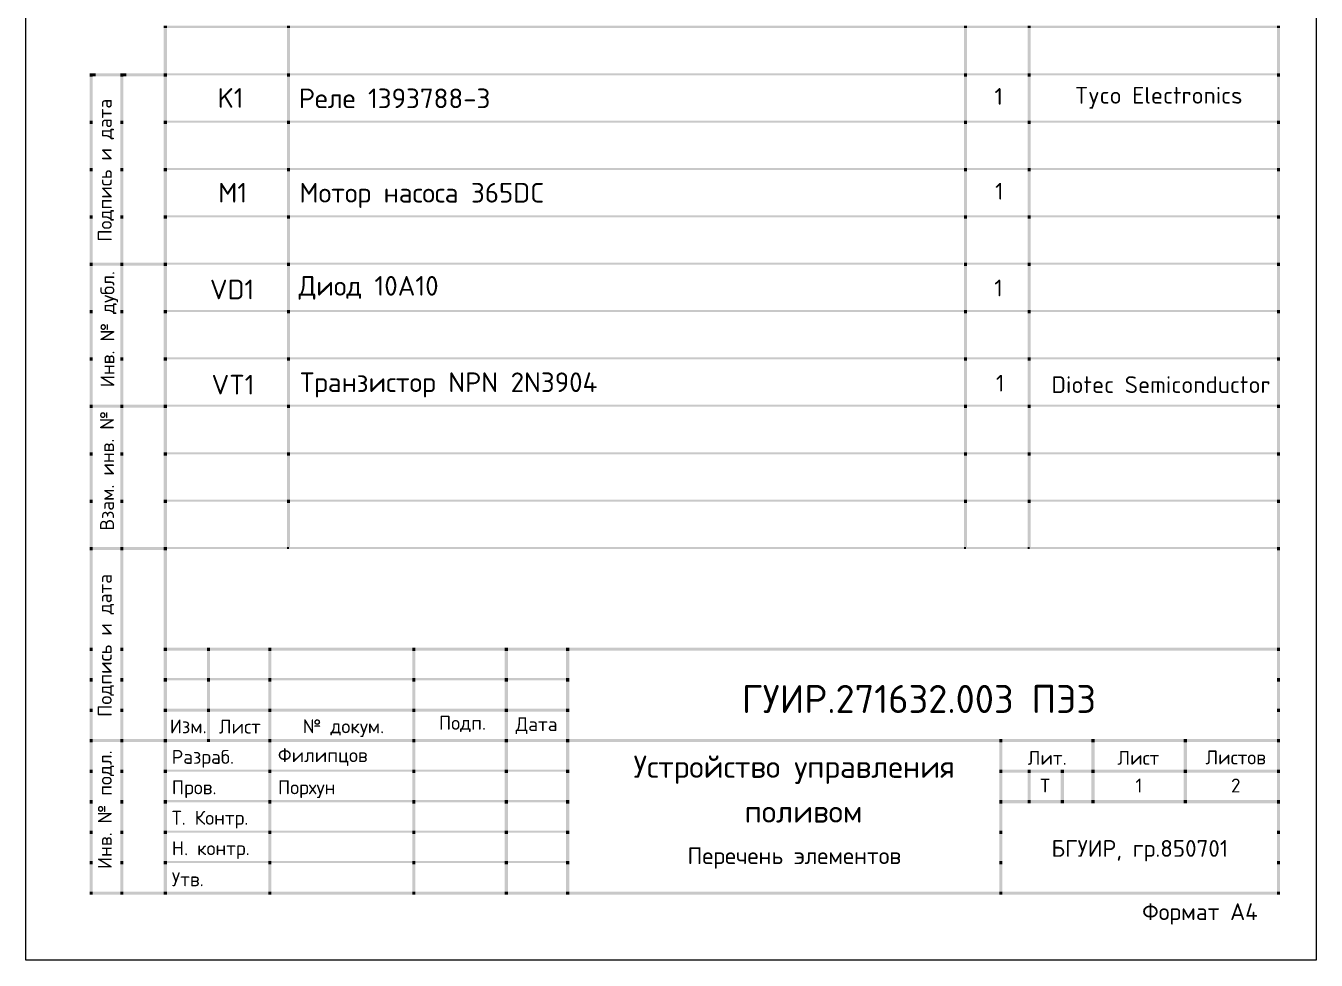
# Model space of a CAD drawing. Header units: millimetres. Extents: x 0 to 17.6, y 0 to 11.7.
# Drawn here: x 0 to 8.27, y 0 to 5.99 of the extents above; entities that cross this region are included whole.
import ezdxf

# ---------------------------------------------------------------- set-up
doc = ezdxf.new("R2010")
doc.units = ezdxf.units.MM
doc.layers.add('PDF_Solid Fills', color=7, linetype='Continuous')
doc.layers.add('PDF_Text', color=7, linetype='Continuous')
doc.styles.add('PDF ISOCPEUR', font='isocpeur.ttf')

msp = doc.modelspace()

# ---------------------------------------------------------------- linework, layer by layer
msp.add_lwpolyline([(0, 11.6933), (8.2683, 11.6933), (8.2683, 0), (0, 0)], close=True)
at = {"layer": 'PDF_Solid Fills', "lineweight": 35, "transparency": 33554559}
for points in [[(0.8837, 5.9726), (0.9037, 5.9726), (0.8837, 5.986), (0.9037, 5.986)], [(0.8837, 5.6826), (0.9037, 5.6826), (0.8837, 5.9726), (0.9037, 5.9726)], [(0.9037, 5.9726), (1.6737, 5.9726), (0.9037, 5.986), (1.6737, 5.986)], [(1.6736, 5.9726), (1.6936, 5.9726), (1.6736, 5.986), (1.6936, 5.986)], [(1.6736, 5.6826), (1.6936, 5.6826), (1.6736, 5.9726), (1.6936, 5.9726)], [(1.6936, 5.9726), (6.011, 5.9726), (1.6936, 5.986), (6.011, 5.986)], [(6.011, 5.9726), (6.031, 5.9726), (6.011, 5.986), (6.031, 5.986)], [(6.011, 5.6826), (6.031, 5.6826), (6.011, 5.9726), (6.031, 5.9726)], [(6.031, 5.9726), (6.4196, 5.9726), (6.031, 5.986), (6.4196, 5.986)], [(6.4197, 5.9726), (6.4397, 5.9726), (6.4197, 5.986), (6.4397, 5.986)], [(6.4197, 5.6826), (6.4397, 5.6826), (6.4197, 5.9726), (6.4397, 5.9726)], [(6.4397, 5.9726), (8.0167, 5.9726), (6.4397, 5.986), (8.0167, 5.986)], [(8.0167, 5.9726), (8.0367, 5.9726), (8.0167, 5.986), (8.0367, 5.986)], [(8.0167, 5.6826), (8.0367, 5.6826), (8.0167, 5.9726), (8.0367, 5.9726)], [(0.4083, 5.661), (0.4283, 5.661), (0.4083, 5.6826), (0.4283, 5.6826)], [(0.4083, 5.6626), (0.4283, 5.6626), (0.4083, 5.6826), (0.4283, 5.6826)], [(0.4083, 5.379), (0.4283, 5.379), (0.4083, 5.661), (0.4283, 5.661)], [(0.4283, 5.6626), (0.4483, 5.6626), (0.4283, 5.6826), (0.4483, 5.6826)], [(0.4483, 5.6626), (0.605, 5.6626), (0.4483, 5.6826), (0.605, 5.6826)], [(0.605, 5.6626), (0.625, 5.6626), (0.605, 5.6826), (0.625, 5.6826)], [(0.605, 5.661), (0.625, 5.661), (0.605, 5.6626), (0.625, 5.6626)], [(0.605, 5.379), (0.625, 5.379), (0.605, 5.661), (0.625, 5.661)], [(0.625, 5.6626), (0.645, 5.6626), (0.625, 5.6826), (0.645, 5.6826)], [(0.645, 5.6626), (0.8837, 5.6626), (0.645, 5.6826), (0.8837, 5.6826)], [(0.8837, 5.661), (0.9037, 5.661), (0.8837, 5.6826), (0.9037, 5.6826)], [(0.8837, 5.379), (0.9037, 5.379), (0.8837, 5.661), (0.9037, 5.661)], [(0.9037, 5.6693), (1.6737, 5.6693), (0.9037, 5.6826), (1.6737, 5.6826)], [(1.6736, 5.661), (1.6936, 5.661), (1.6736, 5.6826), (1.6936, 5.6826)], [(1.6736, 5.379), (1.6936, 5.379), (1.6736, 5.661), (1.6936, 5.661)], [(1.6936, 5.6693), (6.011, 5.6693), (1.6936, 5.6826), (6.011, 5.6826)], [(6.011, 5.661), (6.031, 5.661), (6.011, 5.6826), (6.031, 5.6826)], [(6.011, 5.379), (6.031, 5.379), (6.011, 5.661), (6.031, 5.661)], [(6.031, 5.6693), (6.4196, 5.6693), (6.031, 5.6826), (6.4196, 5.6826)], [(6.4197, 5.661), (6.4397, 5.661), (6.4197, 5.6826), (6.4397, 5.6826)], [(6.4197, 5.379), (6.4397, 5.379), (6.4197, 5.661), (6.4397, 5.661)], [(6.4397, 5.6693), (8.0167, 5.6693), (6.4397, 5.6826), (8.0167, 5.6826)], [(8.0167, 5.661), (8.0367, 5.661), (8.0167, 5.6826), (8.0367, 5.6826)], [(8.0167, 5.379), (8.0367, 5.379), (8.0167, 5.661), (8.0367, 5.661)], [(0.4083, 5.3574), (0.4283, 5.3574), (0.4083, 5.379), (0.4283, 5.379)], [(0.605, 5.3574), (0.625, 5.3574), (0.605, 5.379), (0.625, 5.379)], [(0.8837, 5.3574), (0.9037, 5.3574), (0.8837, 5.379), (0.9037, 5.379)], [(0.9037, 5.3657), (1.6737, 5.3657), (0.9037, 5.379), (1.6737, 5.379)], [(1.6736, 5.3574), (1.6936, 5.3574), (1.6736, 5.379), (1.6936, 5.379)], [(1.6936, 5.3657), (6.011, 5.3657), (1.6936, 5.379), (6.011, 5.379)], [(6.011, 5.3574), (6.031, 5.3574), (6.011, 5.379), (6.031, 5.379)], [(6.031, 5.3657), (6.4196, 5.3657), (6.031, 5.379), (6.4196, 5.379)], [(6.4197, 5.3574), (6.4397, 5.3574), (6.4197, 5.379), (6.4397, 5.379)], [(6.4397, 5.3657), (8.0167, 5.3657), (6.4397, 5.379), (8.0167, 5.379)], [(8.0167, 5.3574), (8.0367, 5.3574), (8.0167, 5.379), (8.0367, 5.379)], [(0.4083, 5.0757), (0.4283, 5.0757), (0.4083, 5.3574), (0.4283, 5.3574)], [(0.605, 5.0757), (0.625, 5.0757), (0.605, 5.3574), (0.625, 5.3574)], [(0.8837, 5.0757), (0.9037, 5.0757), (0.8837, 5.3574), (0.9037, 5.3574)], [(1.6736, 5.0757), (1.6936, 5.0757), (1.6736, 5.3574), (1.6936, 5.3574)], [(6.011, 5.0757), (6.031, 5.0757), (6.011, 5.3574), (6.031, 5.3574)], [(6.4197, 5.0757), (6.4397, 5.0757), (6.4197, 5.3574), (6.4397, 5.3574)], [(8.0167, 5.0757), (8.0367, 5.0757), (8.0167, 5.3574), (8.0367, 5.3574)], [(0.4083, 5.054), (0.4283, 5.054), (0.4083, 5.0757), (0.4283, 5.0757)], [(0.4083, 4.7724), (0.4283, 4.7724), (0.4083, 5.054), (0.4283, 5.054)], [(0.605, 5.054), (0.625, 5.054), (0.605, 5.0757), (0.625, 5.0757)], [(0.605, 4.7724), (0.625, 4.7724), (0.605, 5.054), (0.625, 5.054)], [(0.8837, 5.054), (0.9037, 5.054), (0.8837, 5.0757), (0.9037, 5.0757)], [(0.8837, 4.7724), (0.9037, 4.7724), (0.8837, 5.054), (0.9037, 5.054)], [(0.9037, 5.0624), (1.6737, 5.0624), (0.9037, 5.0757), (1.6737, 5.0757)], [(1.6736, 5.054), (1.6936, 5.054), (1.6736, 5.0757), (1.6936, 5.0757)], [(1.6736, 4.7724), (1.6936, 4.7724), (1.6736, 5.054), (1.6936, 5.054)], [(1.6936, 5.0624), (6.011, 5.0624), (1.6936, 5.0757), (6.011, 5.0757)], [(6.011, 5.054), (6.031, 5.054), (6.011, 5.0757), (6.031, 5.0757)], [(6.011, 4.7724), (6.031, 4.7724), (6.011, 5.054), (6.031, 5.054)], [(6.031, 5.0624), (6.4196, 5.0624), (6.031, 5.0757), (6.4196, 5.0757)], [(6.4197, 5.054), (6.4397, 5.054), (6.4197, 5.0757), (6.4397, 5.0757)], [(6.4197, 4.7724), (6.4397, 4.7724), (6.4197, 5.054), (6.4397, 5.054)], [(6.4397, 5.0624), (8.0167, 5.0624), (6.4397, 5.0757), (8.0167, 5.0757)], [(8.0167, 5.054), (8.0367, 5.054), (8.0167, 5.0757), (8.0367, 5.0757)], [(8.0167, 4.7724), (8.0367, 4.7724), (8.0167, 5.054), (8.0367, 5.054)], [(0.4083, 4.7507), (0.4283, 4.7507), (0.4083, 4.7724), (0.4283, 4.7724)], [(0.4083, 4.469), (0.4283, 4.469), (0.4083, 4.7507), (0.4283, 4.7507)], [(0.605, 4.7507), (0.625, 4.7507), (0.605, 4.7724), (0.625, 4.7724)], [(0.605, 4.469), (0.625, 4.469), (0.605, 4.7507), (0.625, 4.7507)], [(0.8837, 4.7507), (0.9037, 4.7507), (0.8837, 4.7724), (0.9037, 4.7724)], [(0.8837, 4.469), (0.9037, 4.469), (0.8837, 4.7507), (0.9037, 4.7507)], [(0.9037, 4.759), (1.6737, 4.759), (0.9037, 4.7724), (1.6737, 4.7724)], [(1.6736, 4.7507), (1.6936, 4.7507), (1.6736, 4.7724), (1.6936, 4.7724)], [(1.6736, 4.469), (1.6936, 4.469), (1.6736, 4.7507), (1.6936, 4.7507)], [(1.6936, 4.759), (6.011, 4.759), (1.6936, 4.7724), (6.011, 4.7724)], [(6.011, 4.7507), (6.031, 4.7507), (6.011, 4.7724), (6.031, 4.7724)], [(6.011, 4.469), (6.031, 4.469), (6.011, 4.7507), (6.031, 4.7507)], [(6.031, 4.759), (6.4196, 4.759), (6.031, 4.7724), (6.4196, 4.7724)], [(6.4197, 4.7507), (6.4397, 4.7507), (6.4197, 4.7724), (6.4397, 4.7724)], [(6.4197, 4.469), (6.4397, 4.469), (6.4197, 4.7507), (6.4397, 4.7507)], [(6.4397, 4.759), (8.0167, 4.759), (6.4397, 4.7724), (8.0167, 4.7724)], [(8.0167, 4.7507), (8.0367, 4.7507), (8.0167, 4.7724), (8.0367, 4.7724)], [(8.0167, 4.469), (8.0367, 4.469), (8.0167, 4.7507), (8.0367, 4.7507)], [(0.4083, 4.4474), (0.4283, 4.4474), (0.4083, 4.469), (0.4283, 4.469)], [(0.4283, 4.449), (0.605, 4.449), (0.4283, 4.469), (0.605, 4.469)], [(0.605, 4.4474), (0.625, 4.4474), (0.605, 4.469), (0.625, 4.469)], [(0.625, 4.449), (0.8837, 4.449), (0.625, 4.469), (0.8837, 4.469)], [(0.8837, 4.4474), (0.9037, 4.4474), (0.8837, 4.469), (0.9037, 4.469)], [(0.9037, 4.4557), (1.6737, 4.4557), (0.9037, 4.469), (1.6737, 4.469)], [(1.6736, 4.4474), (1.6936, 4.4474), (1.6736, 4.469), (1.6936, 4.469)], [(1.6892, 4.4558), (6.0066, 4.4558), (1.6892, 4.4691), (6.0066, 4.4691)], [(6.011, 4.4474), (6.031, 4.4474), (6.011, 4.469), (6.031, 4.469)], [(6.031, 4.4557), (6.4196, 4.4557), (6.031, 4.469), (6.4196, 4.469)], [(6.4197, 4.4474), (6.4397, 4.4474), (6.4197, 4.469), (6.4397, 4.469)], [(6.4397, 4.4557), (8.0167, 4.4557), (6.4397, 4.469), (8.0167, 4.469)], [(8.0167, 4.4474), (8.0367, 4.4474), (8.0167, 4.469), (8.0367, 4.469)], [(0.4083, 4.1657), (0.4283, 4.1657), (0.4083, 4.4474), (0.4283, 4.4474)], [(0.605, 4.1657), (0.625, 4.1657), (0.605, 4.4474), (0.625, 4.4474)], [(0.8837, 4.1657), (0.9037, 4.1657), (0.8837, 4.4474), (0.9037, 4.4474)], [(1.6736, 4.1657), (1.6936, 4.1657), (1.6736, 4.4474), (1.6936, 4.4474)], [(6.011, 4.1657), (6.031, 4.1657), (6.011, 4.4474), (6.031, 4.4474)], [(6.4197, 4.1657), (6.4397, 4.1657), (6.4197, 4.4474), (6.4397, 4.4474)], [(8.0167, 4.1657), (8.0367, 4.1657), (8.0167, 4.4474), (8.0367, 4.4474)], [(0.4083, 4.144), (0.4283, 4.144), (0.4083, 4.1657), (0.4283, 4.1657)], [(0.4083, 3.8624), (0.4283, 3.8624), (0.4083, 4.144), (0.4283, 4.144)], [(0.605, 4.144), (0.625, 4.144), (0.605, 4.1657), (0.625, 4.1657)], [(0.605, 3.8624), (0.625, 3.8624), (0.605, 4.144), (0.625, 4.144)], [(0.8837, 4.144), (0.9037, 4.144), (0.8837, 4.1657), (0.9037, 4.1657)], [(0.8837, 3.8624), (0.9037, 3.8624), (0.8837, 4.144), (0.9037, 4.144)], [(0.9037, 4.1524), (1.6737, 4.1524), (0.9037, 4.1657), (1.6737, 4.1657)], [(1.6736, 4.144), (1.6936, 4.144), (1.6736, 4.1657), (1.6936, 4.1657)], [(1.6736, 3.8624), (1.6936, 3.8624), (1.6736, 4.144), (1.6936, 4.144)], [(1.6936, 4.1524), (6.011, 4.1524), (1.6936, 4.1657), (6.011, 4.1657)], [(6.011, 4.144), (6.031, 4.144), (6.011, 4.1657), (6.031, 4.1657)], [(6.011, 3.8624), (6.031, 3.8624), (6.011, 4.144), (6.031, 4.144)], [(6.031, 4.1524), (6.4196, 4.1524), (6.031, 4.1657), (6.4196, 4.1657)], [(6.4197, 4.144), (6.4397, 4.144), (6.4197, 4.1657), (6.4397, 4.1657)], [(6.4197, 3.8624), (6.4397, 3.8624), (6.4197, 4.144), (6.4397, 4.144)], [(6.4397, 4.1524), (8.0167, 4.1524), (6.4397, 4.1657), (8.0167, 4.1657)], [(8.0167, 4.144), (8.0367, 4.144), (8.0167, 4.1657), (8.0367, 4.1657)], [(8.0167, 3.8624), (8.0367, 3.8624), (8.0167, 4.144), (8.0367, 4.144)], [(0.4083, 3.8407), (0.4283, 3.8407), (0.4083, 3.8624), (0.4283, 3.8624)], [(0.4083, 3.559), (0.4283, 3.559), (0.4083, 3.8407), (0.4283, 3.8407)], [(0.605, 3.8407), (0.625, 3.8407), (0.605, 3.8624), (0.625, 3.8624)], [(0.605, 3.559), (0.625, 3.559), (0.605, 3.8407), (0.625, 3.8407)], [(0.8837, 3.8407), (0.9037, 3.8407), (0.8837, 3.8624), (0.9037, 3.8624)], [(0.8837, 3.559), (0.9037, 3.559), (0.8837, 3.8407), (0.9037, 3.8407)], [(0.9037, 3.849), (1.6737, 3.849), (0.9037, 3.8624), (1.6737, 3.8624)], [(1.6736, 3.8407), (1.6936, 3.8407), (1.6736, 3.8624), (1.6936, 3.8624)], [(1.6736, 3.559), (1.6936, 3.559), (1.6736, 3.8407), (1.6936, 3.8407)], [(1.6936, 3.849), (6.011, 3.849), (1.6936, 3.8624), (6.011, 3.8624)], [(6.011, 3.8407), (6.031, 3.8407), (6.011, 3.8624), (6.031, 3.8624)], [(6.011, 3.559), (6.031, 3.559), (6.011, 3.8407), (6.031, 3.8407)], [(6.031, 3.849), (6.4196, 3.849), (6.031, 3.8624), (6.4196, 3.8624)], [(6.4197, 3.8407), (6.4397, 3.8407), (6.4197, 3.8624), (6.4397, 3.8624)], [(6.4197, 3.559), (6.4397, 3.559), (6.4197, 3.8407), (6.4397, 3.8407)], [(6.4397, 3.849), (8.0167, 3.849), (6.4397, 3.8624), (8.0167, 3.8624)], [(8.0167, 3.8407), (8.0367, 3.8407), (8.0167, 3.8624), (8.0367, 3.8624)], [(8.0167, 3.559), (8.0367, 3.559), (8.0167, 3.8407), (8.0367, 3.8407)], [(0.4083, 3.5374), (0.4283, 3.5374), (0.4083, 3.559), (0.4283, 3.559)], [(0.4283, 3.539), (0.605, 3.539), (0.4283, 3.559), (0.605, 3.559)], [(0.605, 3.5374), (0.625, 3.5374), (0.605, 3.559), (0.625, 3.559)], [(0.625, 3.539), (0.8837, 3.539), (0.625, 3.559), (0.8837, 3.559)], [(0.8837, 3.5374), (0.9037, 3.5374), (0.8837, 3.559), (0.9037, 3.559)], [(0.9037, 3.5457), (1.6737, 3.5457), (0.9037, 3.559), (1.6737, 3.559)], [(1.6736, 3.5374), (1.6936, 3.5374), (1.6736, 3.559), (1.6936, 3.559)], [(1.6936, 3.5457), (6.011, 3.5457), (1.6936, 3.559), (6.011, 3.559)], [(6.011, 3.5374), (6.031, 3.5374), (6.011, 3.559), (6.031, 3.559)], [(6.031, 3.5457), (6.4196, 3.5457), (6.031, 3.559), (6.4196, 3.559)], [(6.4197, 3.5374), (6.4397, 3.5374), (6.4197, 3.559), (6.4397, 3.559)], [(6.4397, 3.5457), (8.0167, 3.5457), (6.4397, 3.559), (8.0167, 3.559)], [(8.0167, 3.5374), (8.0367, 3.5374), (8.0167, 3.559), (8.0367, 3.559)], [(0.4083, 3.254), (0.4283, 3.254), (0.4083, 3.5374), (0.4283, 3.5374)], [(0.605, 3.254), (0.625, 3.254), (0.605, 3.5374), (0.625, 3.5374)], [(0.8837, 3.254), (0.9037, 3.254), (0.8837, 3.5374), (0.9037, 3.5374)], [(1.6736, 3.254), (1.6936, 3.254), (1.6736, 3.5374), (1.6936, 3.5374)], [(6.011, 3.254), (6.031, 3.254), (6.011, 3.5374), (6.031, 3.5374)], [(6.4197, 3.254), (6.4397, 3.254), (6.4197, 3.5374), (6.4397, 3.5374)], [(8.0167, 3.254), (8.0367, 3.254), (8.0167, 3.5374), (8.0367, 3.5374)], [(0.4083, 3.2324), (0.4283, 3.2324), (0.4083, 3.254), (0.4283, 3.254)], [(0.4083, 2.9503), (0.4283, 2.9503), (0.4083, 3.2323), (0.4283, 3.2323)], [(0.605, 3.2324), (0.625, 3.2324), (0.605, 3.254), (0.625, 3.254)], [(0.605, 2.9503), (0.625, 2.9503), (0.605, 3.2323), (0.625, 3.2323)], [(0.8837, 3.2324), (0.9037, 3.2324), (0.8837, 3.254), (0.9037, 3.254)], [(0.8837, 2.9503), (0.9037, 2.9503), (0.8837, 3.2323), (0.9037, 3.2323)], [(0.9037, 3.2407), (1.6737, 3.2407), (0.9037, 3.254), (1.6737, 3.254)], [(1.6736, 3.2324), (1.6936, 3.2324), (1.6736, 3.254), (1.6936, 3.254)], [(1.6736, 2.9503), (1.6936, 2.9503), (1.6736, 3.2323), (1.6936, 3.2323)], [(1.6936, 3.2407), (6.011, 3.2407), (1.6936, 3.254), (6.011, 3.254)], [(6.011, 3.2324), (6.031, 3.2324), (6.011, 3.254), (6.031, 3.254)], [(6.011, 2.9503), (6.031, 2.9503), (6.011, 3.2323), (6.031, 3.2323)], [(6.031, 3.2407), (6.4196, 3.2407), (6.031, 3.254), (6.4196, 3.254)], [(6.4197, 3.2324), (6.4397, 3.2324), (6.4197, 3.254), (6.4397, 3.254)], [(6.4197, 2.9503), (6.4397, 2.9503), (6.4197, 3.2323), (6.4397, 3.2323)], [(6.4397, 3.2407), (8.0167, 3.2407), (6.4397, 3.254), (8.0167, 3.254)], [(8.0167, 3.2324), (8.0367, 3.2324), (8.0167, 3.254), (8.0367, 3.254)], [(8.0167, 2.9503), (8.0367, 2.9503), (8.0167, 3.2323), (8.0367, 3.2323)], [(0.4083, 2.9286), (0.4283, 2.9286), (0.4083, 2.9503), (0.4283, 2.9503)], [(0.4083, 2.6469), (0.4283, 2.6469), (0.4083, 2.9286), (0.4283, 2.9286)], [(0.605, 2.9286), (0.625, 2.9286), (0.605, 2.9503), (0.625, 2.9503)], [(0.605, 2.6469), (0.625, 2.6469), (0.605, 2.9286), (0.625, 2.9286)], [(0.8837, 2.9286), (0.9037, 2.9286), (0.8837, 2.9503), (0.9037, 2.9503)], [(0.8837, 2.6469), (0.9037, 2.6469), (0.8837, 2.9286), (0.9037, 2.9286)], [(0.9037, 2.9369), (1.6737, 2.9369), (0.9037, 2.9503), (1.6737, 2.9503)], [(1.6736, 2.9286), (1.6936, 2.9286), (1.6736, 2.9503), (1.6936, 2.9503)], [(1.6736, 2.6469), (1.6936, 2.6469), (1.6736, 2.9286), (1.6936, 2.9286)], [(1.6936, 2.9369), (6.011, 2.9369), (1.6936, 2.9503), (6.011, 2.9503)], [(6.011, 2.9286), (6.031, 2.9286), (6.011, 2.9503), (6.031, 2.9503)], [(6.011, 2.6469), (6.031, 2.6469), (6.011, 2.9286), (6.031, 2.9286)], [(6.031, 2.9369), (6.4196, 2.9369), (6.031, 2.9503), (6.4196, 2.9503)], [(6.4197, 2.9286), (6.4397, 2.9286), (6.4197, 2.9503), (6.4397, 2.9503)], [(6.4197, 2.6469), (6.4397, 2.6469), (6.4197, 2.9286), (6.4397, 2.9286)], [(6.4397, 2.9369), (8.0167, 2.9369), (6.4397, 2.9503), (8.0167, 2.9503)], [(8.0167, 2.9286), (8.0367, 2.9286), (8.0167, 2.9503), (8.0367, 2.9503)], [(8.0167, 2.6469), (8.0367, 2.6469), (8.0167, 2.9286), (8.0367, 2.9286)], [(0.4083, 2.6253), (0.4283, 2.6253), (0.4083, 2.6469), (0.4283, 2.6469)], [(0.4283, 2.6269), (0.605, 2.6269), (0.4283, 2.6469), (0.605, 2.6469)], [(0.605, 2.6253), (0.625, 2.6253), (0.605, 2.6469), (0.625, 2.6469)], [(0.625, 2.6269), (0.8837, 2.6269), (0.625, 2.6469), (0.8837, 2.6469)], [(0.8837, 2.6253), (0.9037, 2.6253), (0.8837, 2.6469), (0.9037, 2.6469)], [(0.9037, 2.6336), (1.6737, 2.6336), (0.9037, 2.6469), (1.6737, 2.6469)], [(1.6736, 2.6336), (1.6869, 2.6336), (1.6736, 2.6469), (1.6869, 2.6469)], [(1.6869, 2.6336), (6.011, 2.6336), (1.6869, 2.6469), (6.011, 2.6469)], [(6.011, 2.6336), (6.0243, 2.6336), (6.011, 2.6469), (6.0243, 2.6469)], [(6.0243, 2.6336), (6.4196, 2.6336), (6.0243, 2.6469), (6.4196, 2.6469)], [(6.4197, 2.6336), (6.4331, 2.6336), (6.4197, 2.6469), (6.4331, 2.6469)], [(6.4331, 2.6336), (8.0167, 2.6336), (6.4331, 2.6469), (8.0167, 2.6469)], [(8.0167, 2.6253), (8.0367, 2.6253), (8.0167, 2.6469), (8.0367, 2.6469)], [(0.4083, 2.0019), (0.4283, 2.0019), (0.4083, 2.6253), (0.4283, 2.6253)], [(0.605, 2.0019), (0.625, 2.0019), (0.605, 2.6253), (0.625, 2.6253)], [(0.8837, 2.0019), (0.9037, 2.0019), (0.8837, 2.6253), (0.9037, 2.6253)], [(8.0167, 2.0019), (8.0367, 2.0019), (8.0167, 2.6253), (8.0367, 2.6253)], [(0.4083, 1.9803), (0.4283, 1.9803), (0.4083, 2.0019), (0.4283, 2.0019)], [(0.605, 1.9803), (0.625, 1.9803), (0.605, 2.0019), (0.625, 2.0019)], [(0.8837, 1.9803), (0.9037, 1.9803), (0.8837, 2.0019), (0.9037, 2.0019)], [(0.9037, 1.9819), (1.1603, 1.9819), (0.9037, 2.0019), (1.1603, 2.0019)], [(1.1603, 1.9819), (1.1803, 1.9819), (1.1603, 2.0019), (1.1803, 2.0019)], [(1.1803, 1.9819), (1.5537, 1.9819), (1.1803, 2.0019), (1.5537, 2.0019)], [(1.5536, 1.9819), (1.5736, 1.9819), (1.5536, 2.0019), (1.5736, 2.0019)], [(1.5736, 1.9819), (2.4769, 1.9819), (1.5736, 2.0019), (2.4769, 2.0019)], [(2.4769, 1.9819), (2.4969, 1.9819), (2.4769, 2.0019), (2.4969, 2.0019)], [(2.4969, 1.9819), (3.0689, 1.9819), (2.4969, 2.0019), (3.0689, 2.0019)], [(3.069, 1.9819), (3.089, 1.9819), (3.069, 2.0019), (3.089, 2.0019)], [(3.089, 1.9819), (3.4624, 1.9819), (3.089, 2.0019), (3.4624, 2.0019)], [(3.4624, 1.9819), (3.4824, 1.9819), (3.4624, 2.0019), (3.4824, 2.0019)], [(3.4824, 1.9819), (8.0167, 1.9819), (3.4824, 2.0019), (8.0167, 2.0019)], [(8.0167, 1.9803), (8.0367, 1.9803), (8.0167, 2.0019), (8.0367, 2.0019)], [(0.4083, 1.8069), (0.4283, 1.8069), (0.4083, 1.9803), (0.4283, 1.9803)], [(0.605, 1.8069), (0.625, 1.8069), (0.605, 1.9803), (0.625, 1.9803)], [(0.8837, 1.8069), (0.9037, 1.8069), (0.8837, 1.9803), (0.9037, 1.9803)], [(1.1603, 1.9803), (1.1803, 1.9803), (1.1603, 1.9819), (1.1803, 1.9819)], [(1.1603, 1.8069), (1.1803, 1.8069), (1.1603, 1.9803), (1.1803, 1.9803)], [(1.5536, 1.9803), (1.5736, 1.9803), (1.5536, 1.9819), (1.5736, 1.9819)], [(1.5536, 1.8069), (1.5736, 1.8069), (1.5536, 1.9803), (1.5736, 1.9803)], [(2.4769, 1.9803), (2.4969, 1.9803), (2.4769, 1.9819), (2.4969, 1.9819)], [(2.4769, 1.8069), (2.4969, 1.8069), (2.4769, 1.9803), (2.4969, 1.9803)], [(3.069, 1.9803), (3.089, 1.9803), (3.069, 1.9819), (3.089, 1.9819)], [(3.069, 1.8069), (3.089, 1.8069), (3.069, 1.9803), (3.089, 1.9803)], [(3.4624, 1.9803), (3.4824, 1.9803), (3.4624, 1.9819), (3.4824, 1.9819)], [(3.4624, 1.8069), (3.4824, 1.8069), (3.4624, 1.9803), (3.4824, 1.9803)], [(8.0167, 1.8069), (8.0367, 1.8069), (8.0167, 1.9803), (8.0367, 1.9803)], [(0.4083, 1.7853), (0.4283, 1.7853), (0.4083, 1.8069), (0.4283, 1.8069)], [(0.4083, 1.6119), (0.4283, 1.6119), (0.4083, 1.7853), (0.4283, 1.7853)], [(0.605, 1.7853), (0.625, 1.7853), (0.605, 1.8069), (0.625, 1.8069)], [(0.605, 1.6119), (0.625, 1.6119), (0.605, 1.7853), (0.625, 1.7853)], [(0.8837, 1.7853), (0.9037, 1.7853), (0.8837, 1.8069), (0.9037, 1.8069)], [(0.8837, 1.6119), (0.9037, 1.6119), (0.8837, 1.7853), (0.9037, 1.7853)], [(0.9037, 1.7936), (1.1603, 1.7936), (0.9037, 1.8069), (1.1603, 1.8069)], [(1.1603, 1.7853), (1.1803, 1.7853), (1.1603, 1.8069), (1.1803, 1.8069)], [(1.1603, 1.6119), (1.1803, 1.6119), (1.1603, 1.7853), (1.1803, 1.7853)], [(1.1803, 1.7936), (1.5537, 1.7936), (1.1803, 1.8069), (1.5537, 1.8069)], [(1.5536, 1.7853), (1.5736, 1.7853), (1.5536, 1.8069), (1.5736, 1.8069)], [(1.5536, 1.6119), (1.5736, 1.6119), (1.5536, 1.7853), (1.5736, 1.7853)], [(1.5736, 1.7936), (2.4769, 1.7936), (1.5736, 1.8069), (2.4769, 1.8069)], [(2.4769, 1.7853), (2.4969, 1.7853), (2.4769, 1.8069), (2.4969, 1.8069)], [(2.4769, 1.6119), (2.4969, 1.6119), (2.4769, 1.7853), (2.4969, 1.7853)], [(2.4969, 1.7936), (3.0689, 1.7936), (2.4969, 1.8069), (3.0689, 1.8069)], [(3.069, 1.7853), (3.089, 1.7853), (3.069, 1.8069), (3.089, 1.8069)], [(3.069, 1.6119), (3.089, 1.6119), (3.069, 1.7853), (3.089, 1.7853)], [(3.089, 1.7936), (3.4624, 1.7936), (3.089, 1.8069), (3.4624, 1.8069)], [(3.4624, 1.7853), (3.4824, 1.7853), (3.4624, 1.8069), (3.4824, 1.8069)], [(3.4624, 1.6119), (3.4824, 1.6119), (3.4624, 1.7853), (3.4824, 1.7853)], [(8.0167, 1.7853), (8.0367, 1.7853), (8.0167, 1.8069), (8.0367, 1.8069)], [(8.0167, 1.6119), (8.0367, 1.6119), (8.0167, 1.7853), (8.0367, 1.7853)], [(0.4083, 1.5903), (0.4283, 1.5903), (0.4083, 1.6119), (0.4283, 1.6119)], [(0.4083, 1.4169), (0.4283, 1.4169), (0.4083, 1.5903), (0.4283, 1.5903)], [(0.605, 1.5903), (0.625, 1.5903), (0.605, 1.6119), (0.625, 1.6119)], [(0.605, 1.4169), (0.625, 1.4169), (0.605, 1.5903), (0.625, 1.5903)], [(0.8837, 1.5903), (0.9037, 1.5903), (0.8837, 1.6119), (0.9037, 1.6119)], [(0.8837, 1.4169), (0.9037, 1.4169), (0.8837, 1.5903), (0.9037, 1.5903)], [(0.9037, 1.5919), (1.1603, 1.5919), (0.9037, 1.6119), (1.1603, 1.6119)], [(1.1603, 1.5903), (1.1803, 1.5903), (1.1603, 1.6119), (1.1803, 1.6119)], [(1.1603, 1.4169), (1.1803, 1.4169), (1.1603, 1.5903), (1.1803, 1.5903)], [(1.1803, 1.5919), (1.5537, 1.5919), (1.1803, 1.6119), (1.5537, 1.6119)], [(1.5536, 1.5903), (1.5736, 1.5903), (1.5536, 1.6119), (1.5736, 1.6119)], [(1.5536, 1.4169), (1.5736, 1.4169), (1.5536, 1.5903), (1.5736, 1.5903)], [(1.5736, 1.5919), (2.4769, 1.5919), (1.5736, 1.6119), (2.4769, 1.6119)], [(2.4769, 1.5903), (2.4969, 1.5903), (2.4769, 1.6119), (2.4969, 1.6119)], [(2.4769, 1.4169), (2.4969, 1.4169), (2.4769, 1.5903), (2.4969, 1.5903)], [(2.4969, 1.5919), (3.0689, 1.5919), (2.4969, 1.6119), (3.0689, 1.6119)], [(3.069, 1.5903), (3.089, 1.5903), (3.069, 1.6119), (3.089, 1.6119)], [(3.069, 1.4169), (3.089, 1.4169), (3.069, 1.5903), (3.089, 1.5903)], [(3.089, 1.5919), (3.4624, 1.5919), (3.089, 1.6119), (3.4624, 1.6119)], [(3.4624, 1.5903), (3.4824, 1.5903), (3.4624, 1.6119), (3.4824, 1.6119)], [(3.4624, 1.4169), (3.4824, 1.4169), (3.4624, 1.5903), (3.4824, 1.5903)], [(8.0167, 1.5903), (8.0367, 1.5903), (8.0167, 1.6119), (8.0367, 1.6119)], [(8.0167, 1.4169), (8.0367, 1.4169), (8.0167, 1.5903), (8.0367, 1.5903)], [(0.4083, 1.3953), (0.4283, 1.3953), (0.4083, 1.4169), (0.4283, 1.4169)], [(0.4283, 1.3969), (0.605, 1.3969), (0.4283, 1.4169), (0.605, 1.4169)], [(0.605, 1.3953), (0.625, 1.3953), (0.605, 1.4169), (0.625, 1.4169)], [(0.625, 1.3969), (0.8837, 1.3969), (0.625, 1.4169), (0.8837, 1.4169)], [(0.8837, 1.3953), (0.9037, 1.3953), (0.8837, 1.4169), (0.9037, 1.4169)], [(0.9037, 1.3969), (1.1603, 1.3969), (0.9037, 1.4169), (1.1603, 1.4169)], [(1.1603, 1.3969), (1.1803, 1.3969), (1.1603, 1.4169), (1.1803, 1.4169)], [(1.1803, 1.3969), (1.5537, 1.3969), (1.1803, 1.4169), (1.5537, 1.4169)], [(1.5536, 1.3953), (1.5736, 1.3953), (1.5536, 1.4169), (1.5736, 1.4169)], [(1.5736, 1.3969), (2.4769, 1.3969), (1.5736, 1.4169), (2.4769, 1.4169)], [(2.4769, 1.3953), (2.4969, 1.3953), (2.4769, 1.4169), (2.4969, 1.4169)], [(2.4969, 1.3969), (3.0689, 1.3969), (2.4969, 1.4169), (3.0689, 1.4169)], [(3.069, 1.3953), (3.089, 1.3953), (3.069, 1.4169), (3.089, 1.4169)], [(3.089, 1.3969), (3.4624, 1.3969), (3.089, 1.4169), (3.4624, 1.4169)], [(3.4624, 1.3953), (3.4824, 1.3953), (3.4624, 1.4169), (3.4824, 1.4169)], [(3.4824, 1.3969), (6.2381, 1.3969), (3.4824, 1.4169), (6.2381, 1.4169)], [(6.2381, 1.3969), (6.2581, 1.3969), (6.2381, 1.4169), (6.2581, 1.4169)], [(6.2581, 1.3969), (6.8281, 1.3969), (6.2581, 1.4169), (6.8281, 1.4169)], [(6.8281, 1.3969), (6.8481, 1.3969), (6.8281, 1.4169), (6.8481, 1.4169)], [(6.8481, 1.3969), (7.4197, 1.3969), (6.8481, 1.4169), (7.4197, 1.4169)], [(7.4197, 1.3969), (7.4397, 1.3969), (7.4197, 1.4169), (7.4397, 1.4169)], [(7.4397, 1.3969), (8.0167, 1.3969), (7.4397, 1.4169), (8.0167, 1.4169)], [(8.0167, 1.3953), (8.0367, 1.3953), (8.0167, 1.4169), (8.0367, 1.4169)], [(0.4083, 1.2203), (0.4283, 1.2203), (0.4083, 1.3953), (0.4283, 1.3953)], [(0.605, 1.2203), (0.625, 1.2203), (0.605, 1.3953), (0.625, 1.3953)], [(0.8837, 1.2203), (0.9037, 1.2203), (0.8837, 1.3953), (0.9037, 1.3953)], [(1.5536, 1.2203), (1.5736, 1.2203), (1.5536, 1.3953), (1.5736, 1.3953)], [(2.4769, 1.2203), (2.4969, 1.2203), (2.4769, 1.3953), (2.4969, 1.3953)], [(3.069, 1.2203), (3.089, 1.2203), (3.069, 1.3953), (3.089, 1.3953)], [(3.4624, 1.2203), (3.4824, 1.2203), (3.4624, 1.3953), (3.4824, 1.3953)], [(6.2381, 1.3953), (6.2581, 1.3953), (6.2381, 1.3969), (6.2581, 1.3969)], [(6.2381, 1.2203), (6.2581, 1.2203), (6.2381, 1.3953), (6.2581, 1.3953)], [(6.8281, 1.3953), (6.8481, 1.3953), (6.8281, 1.3969), (6.8481, 1.3969)], [(6.8281, 1.2203), (6.8481, 1.2203), (6.8281, 1.3953), (6.8481, 1.3953)], [(7.4197, 1.3953), (7.4397, 1.3953), (7.4197, 1.3969), (7.4397, 1.3969)], [(7.4197, 1.2203), (7.4397, 1.2203), (7.4197, 1.3953), (7.4397, 1.3953)], [(8.0167, 1.2203), (8.0367, 1.2203), (8.0167, 1.3953), (8.0367, 1.3953)], [(0.4083, 1.1987), (0.4283, 1.1987), (0.4083, 1.2203), (0.4283, 1.2203)], [(0.4083, 1.0253), (0.4283, 1.0253), (0.4083, 1.1987), (0.4283, 1.1987)], [(0.605, 1.1987), (0.625, 1.1987), (0.605, 1.2203), (0.625, 1.2203)], [(0.605, 1.0253), (0.625, 1.0253), (0.605, 1.1987), (0.625, 1.1987)], [(0.8837, 1.1987), (0.9037, 1.1987), (0.8837, 1.2203), (0.9037, 1.2203)], [(0.8837, 1.0253), (0.9037, 1.0253), (0.8837, 1.1987), (0.9037, 1.1987)], [(0.9037, 1.207), (1.5537, 1.207), (0.9037, 1.2203), (1.5537, 1.2203)], [(1.5536, 1.1987), (1.5736, 1.1987), (1.5536, 1.2203), (1.5736, 1.2203)], [(1.5536, 1.0253), (1.5736, 1.0253), (1.5536, 1.1987), (1.5736, 1.1987)], [(1.5736, 1.207), (2.4769, 1.207), (1.5736, 1.2203), (2.4769, 1.2203)], [(2.4769, 1.1987), (2.4969, 1.1987), (2.4769, 1.2203), (2.4969, 1.2203)], [(2.4769, 1.0253), (2.4969, 1.0253), (2.4769, 1.1987), (2.4969, 1.1987)], [(2.4969, 1.207), (3.0689, 1.207), (2.4969, 1.2203), (3.0689, 1.2203)], [(3.069, 1.1987), (3.089, 1.1987), (3.069, 1.2203), (3.089, 1.2203)], [(3.069, 1.0253), (3.089, 1.0253), (3.069, 1.1987), (3.089, 1.1987)], [(3.089, 1.207), (3.4624, 1.207), (3.089, 1.2203), (3.4624, 1.2203)], [(3.4624, 1.1987), (3.4824, 1.1987), (3.4624, 1.2203), (3.4824, 1.2203)], [(3.4624, 1.0253), (3.4824, 1.0253), (3.4624, 1.1987), (3.4824, 1.1987)], [(6.2381, 1.1987), (6.2581, 1.1987), (6.2381, 1.2203), (6.2581, 1.2203)], [(6.2381, 1.0253), (6.2581, 1.0253), (6.2381, 1.1987), (6.2581, 1.1987)], [(6.2581, 1.2003), (6.4197, 1.2003), (6.2581, 1.2203), (6.4197, 1.2203)], [(6.4197, 1.2003), (6.4397, 1.2003), (6.4197, 1.2203), (6.4397, 1.2203)], [(6.4197, 1.1987), (6.4397, 1.1987), (6.4197, 1.2003), (6.4397, 1.2003)], [(6.4197, 1.0253), (6.4397, 1.0253), (6.4197, 1.1987), (6.4397, 1.1987)], [(6.4397, 1.2003), (6.6314, 1.2003), (6.4397, 1.2203), (6.6314, 1.2203)], [(6.6314, 1.2003), (6.6514, 1.2003), (6.6314, 1.2203), (6.6514, 1.2203)], [(6.6314, 1.1987), (6.6514, 1.1987), (6.6314, 1.2003), (6.6514, 1.2003)], [(6.6314, 1.0253), (6.6514, 1.0253), (6.6314, 1.1987), (6.6514, 1.1987)], [(6.6514, 1.2003), (6.8281, 1.2003), (6.6514, 1.2203), (6.8281, 1.2203)], [(6.8281, 1.1987), (6.8481, 1.1987), (6.8281, 1.2203), (6.8481, 1.2203)], [(6.8281, 1.0253), (6.8481, 1.0253), (6.8281, 1.1987), (6.8481, 1.1987)], [(6.8481, 1.2003), (7.4197, 1.2003), (6.8481, 1.2203), (7.4197, 1.2203)], [(7.4197, 1.1987), (7.4397, 1.1987), (7.4197, 1.2203), (7.4397, 1.2203)], [(7.4197, 1.0253), (7.4397, 1.0253), (7.4197, 1.1987), (7.4397, 1.1987)], [(7.4397, 1.2003), (8.0167, 1.2003), (7.4397, 1.2203), (8.0167, 1.2203)], [(8.0167, 1.1987), (8.0367, 1.1987), (8.0167, 1.2203), (8.0367, 1.2203)], [(8.0167, 1.0253), (8.0367, 1.0253), (8.0167, 1.1987), (8.0367, 1.1987)], [(0.4083, 1.0037), (0.4283, 1.0037), (0.4083, 1.0253), (0.4283, 1.0253)], [(0.4083, 0.8303), (0.4283, 0.8303), (0.4083, 1.0037), (0.4283, 1.0037)], [(0.605, 1.0037), (0.625, 1.0037), (0.605, 1.0253), (0.625, 1.0253)], [(0.605, 0.8303), (0.625, 0.8303), (0.605, 1.0037), (0.625, 1.0037)], [(0.8837, 1.0037), (0.9037, 1.0037), (0.8837, 1.0253), (0.9037, 1.0253)], [(0.8837, 0.8303), (0.9037, 0.8303), (0.8837, 1.0037), (0.9037, 1.0037)], [(0.9037, 1.012), (1.5537, 1.012), (0.9037, 1.0253), (1.5537, 1.0253)], [(1.5536, 1.0037), (1.5736, 1.0037), (1.5536, 1.0253), (1.5736, 1.0253)], [(1.5536, 0.8303), (1.5736, 0.8303), (1.5536, 1.0037), (1.5736, 1.0037)], [(1.5736, 1.012), (2.4769, 1.012), (1.5736, 1.0253), (2.4769, 1.0253)], [(2.4769, 1.0037), (2.4969, 1.0037), (2.4769, 1.0253), (2.4969, 1.0253)], [(2.4769, 0.8303), (2.4969, 0.8303), (2.4769, 1.0037), (2.4969, 1.0037)], [(2.4969, 1.012), (3.0689, 1.012), (2.4969, 1.0253), (3.0689, 1.0253)], [(3.069, 1.0037), (3.089, 1.0037), (3.069, 1.0253), (3.089, 1.0253)], [(3.069, 0.8303), (3.089, 0.8303), (3.069, 1.0037), (3.089, 1.0037)], [(3.089, 1.012), (3.4624, 1.012), (3.089, 1.0253), (3.4624, 1.0253)], [(3.4624, 1.0037), (3.4824, 1.0037), (3.4624, 1.0253), (3.4824, 1.0253)], [(3.4624, 0.8303), (3.4824, 0.8303), (3.4624, 1.0037), (3.4824, 1.0037)], [(6.2381, 1.0037), (6.2581, 1.0037), (6.2381, 1.0253), (6.2581, 1.0253)], [(6.2381, 0.8303), (6.2581, 0.8303), (6.2381, 1.0037), (6.2581, 1.0037)], [(6.2581, 1.0053), (6.4197, 1.0053), (6.2581, 1.0253), (6.4197, 1.0253)], [(6.4197, 1.0053), (6.4397, 1.0053), (6.4197, 1.0253), (6.4397, 1.0253)], [(6.4397, 1.0053), (6.6314, 1.0053), (6.4397, 1.0253), (6.6314, 1.0253)], [(6.6314, 1.0053), (6.6514, 1.0053), (6.6314, 1.0253), (6.6514, 1.0253)], [(6.6514, 1.0053), (6.8281, 1.0053), (6.6514, 1.0253), (6.8281, 1.0253)], [(6.8281, 1.0053), (6.8481, 1.0053), (6.8281, 1.0253), (6.8481, 1.0253)], [(6.8481, 1.0053), (7.4197, 1.0053), (6.8481, 1.0253), (7.4197, 1.0253)], [(7.4197, 1.0053), (7.4397, 1.0053), (7.4197, 1.0253), (7.4397, 1.0253)], [(7.4397, 1.0053), (8.0167, 1.0053), (7.4397, 1.0253), (8.0167, 1.0253)], [(8.0167, 1.0037), (8.0367, 1.0037), (8.0167, 1.0253), (8.0367, 1.0253)], [(8.0167, 0.8303), (8.0367, 0.8303), (8.0167, 1.0037), (8.0367, 1.0037)], [(0.4083, 0.8087), (0.4283, 0.8087), (0.4083, 0.8303), (0.4283, 0.8303)], [(0.605, 0.8087), (0.625, 0.8087), (0.605, 0.8303), (0.625, 0.8303)], [(0.8837, 0.8087), (0.9037, 0.8087), (0.8837, 0.8303), (0.9037, 0.8303)], [(0.9037, 0.817), (1.5537, 0.817), (0.9037, 0.8303), (1.5537, 0.8303)], [(1.5536, 0.8087), (1.5736, 0.8087), (1.5536, 0.8303), (1.5736, 0.8303)], [(1.5736, 0.817), (2.4769, 0.817), (1.5736, 0.8303), (2.4769, 0.8303)], [(2.4769, 0.8087), (2.4969, 0.8087), (2.4769, 0.8303), (2.4969, 0.8303)], [(2.4969, 0.817), (3.0689, 0.817), (2.4969, 0.8303), (3.0689, 0.8303)], [(3.069, 0.8087), (3.089, 0.8087), (3.069, 0.8303), (3.089, 0.8303)], [(3.089, 0.817), (3.4624, 0.817), (3.089, 0.8303), (3.4624, 0.8303)], [(3.4624, 0.8087), (3.4824, 0.8087), (3.4624, 0.8303), (3.4824, 0.8303)], [(6.2381, 0.8087), (6.2581, 0.8087), (6.2381, 0.8303), (6.2581, 0.8303)], [(8.0167, 0.8087), (8.0367, 0.8087), (8.0167, 0.8303), (8.0367, 0.8303)], [(0.4083, 0.6353), (0.4283, 0.6353), (0.4083, 0.8087), (0.4283, 0.8087)], [(0.605, 0.6353), (0.625, 0.6353), (0.605, 0.8087), (0.625, 0.8087)], [(0.8837, 0.6353), (0.9037, 0.6353), (0.8837, 0.8087), (0.9037, 0.8087)], [(1.5536, 0.6353), (1.5736, 0.6353), (1.5536, 0.8087), (1.5736, 0.8087)], [(2.4769, 0.6353), (2.4969, 0.6353), (2.4769, 0.8087), (2.4969, 0.8087)], [(3.069, 0.6353), (3.089, 0.6353), (3.069, 0.8087), (3.089, 0.8087)], [(3.4624, 0.6353), (3.4824, 0.6353), (3.4624, 0.8087), (3.4824, 0.8087)], [(6.2381, 0.6353), (6.2581, 0.6353), (6.2381, 0.8087), (6.2581, 0.8087)], [(8.0167, 0.6353), (8.0367, 0.6353), (8.0167, 0.8087), (8.0367, 0.8087)], [(0.4083, 0.6137), (0.4283, 0.6137), (0.4083, 0.6353), (0.4283, 0.6353)], [(0.4083, 0.44), (0.4283, 0.44), (0.4083, 0.6137), (0.4283, 0.6137)], [(0.605, 0.6137), (0.625, 0.6137), (0.605, 0.6353), (0.625, 0.6353)], [(0.605, 0.44), (0.625, 0.44), (0.605, 0.6137), (0.625, 0.6137)], [(0.8837, 0.6137), (0.9037, 0.6137), (0.8837, 0.6353), (0.9037, 0.6353)], [(0.8837, 0.44), (0.9037, 0.44), (0.8837, 0.6137), (0.9037, 0.6137)], [(0.9037, 0.622), (1.5537, 0.622), (0.9037, 0.6353), (1.5537, 0.6353)], [(1.5536, 0.6137), (1.5736, 0.6137), (1.5536, 0.6353), (1.5736, 0.6353)], [(1.5536, 0.44), (1.5736, 0.44), (1.5536, 0.6137), (1.5736, 0.6137)], [(1.5736, 0.622), (2.4769, 0.622), (1.5736, 0.6353), (2.4769, 0.6353)], [(2.4769, 0.6137), (2.4969, 0.6137), (2.4769, 0.6353), (2.4969, 0.6353)], [(2.4769, 0.44), (2.4969, 0.44), (2.4769, 0.6137), (2.4969, 0.6137)], [(2.4969, 0.622), (3.0689, 0.622), (2.4969, 0.6353), (3.0689, 0.6353)], [(3.069, 0.6137), (3.089, 0.6137), (3.069, 0.6353), (3.089, 0.6353)], [(3.069, 0.44), (3.089, 0.44), (3.069, 0.6137), (3.089, 0.6137)], [(3.089, 0.622), (3.4624, 0.622), (3.089, 0.6353), (3.4624, 0.6353)], [(3.4624, 0.6137), (3.4824, 0.6137), (3.4624, 0.6353), (3.4824, 0.6353)], [(3.4624, 0.44), (3.4824, 0.44), (3.4624, 0.6137), (3.4824, 0.6137)], [(6.2381, 0.6137), (6.2581, 0.6137), (6.2381, 0.6353), (6.2581, 0.6353)], [(6.2381, 0.44), (6.2581, 0.44), (6.2381, 0.6137), (6.2581, 0.6137)], [(8.0167, 0.6137), (8.0367, 0.6137), (8.0167, 0.6353), (8.0367, 0.6353)], [(8.0167, 0.44), (8.0367, 0.44), (8.0167, 0.6137), (8.0367, 0.6137)], [(0.4083, 0.42), (0.4283, 0.42), (0.4083, 0.44), (0.4283, 0.44)], [(0.4083, 0.42), (0.4283, 0.42), (0.4083, 0.44), (0.4283, 0.44)], [(0.4283, 0.42), (0.605, 0.42), (0.4283, 0.44), (0.605, 0.44)], [(0.605, 0.42), (0.625, 0.42), (0.605, 0.44), (0.625, 0.44)], [(0.625, 0.42), (0.8837, 0.42), (0.625, 0.44), (0.8837, 0.44)], [(0.8837, 0.42), (0.9037, 0.42), (0.8837, 0.44), (0.9037, 0.44)], [(0.9037, 0.42), (1.5537, 0.42), (0.9037, 0.44), (1.5537, 0.44)], [(1.5536, 0.42), (1.5736, 0.42), (1.5536, 0.44), (1.5736, 0.44)], [(1.5736, 0.42), (2.4769, 0.42), (1.5736, 0.44), (2.4769, 0.44)], [(2.4769, 0.42), (2.4969, 0.42), (2.4769, 0.44), (2.4969, 0.44)], [(2.4969, 0.42), (3.0689, 0.42), (2.4969, 0.44), (3.0689, 0.44)], [(3.069, 0.42), (3.089, 0.42), (3.069, 0.44), (3.089, 0.44)], [(3.089, 0.42), (3.4624, 0.42), (3.089, 0.44), (3.4624, 0.44)], [(3.4624, 0.42), (3.4824, 0.42), (3.4624, 0.44), (3.4824, 0.44)], [(3.4824, 0.42), (6.2381, 0.42), (3.4824, 0.44), (6.2381, 0.44)], [(6.2381, 0.42), (6.2581, 0.42), (6.2381, 0.44), (6.2581, 0.44)], [(6.2581, 0.42), (8.0167, 0.42), (6.2581, 0.44), (8.0167, 0.44)], [(8.0167, 0.42), (8.0367, 0.42), (8.0167, 0.44), (8.0367, 0.44)], [(8.0167, 0.42), (8.0367, 0.42), (8.0167, 0.44), (8.0367, 0.44)]]:
    msp.add_solid(points, dxfattribs=at)

# ---------------------------------------------------------------- texts
at = {"layer": 'PDF_Text', "attachment_point": 7, "style": 'PDF ISOCPEUR'}
for s, insert, char_height in [('K1', (1.2288, 5.4611), 0.12568), ('Реле 1393788-3', (1.7489, 5.4584), 0.125684), ('1', (6.2071, 5.4798), 0.1074), ('Tyco Electronics', (6.7227, 5.4546), 0.107422), ('M1', (1.2327, 4.8538), 0.12568), ('Мотор насоса 365DC', (1.7528, 4.8194), 0.125684), ('1', (6.2109, 4.8726), 0.1074), ('Диод 10A10', (1.7475, 4.2314), 0.12568), ('VD1', (1.1797, 4.2341), 0.12568), ('1', (6.2056, 4.2528), 0.1074), ('VT1', (1.1902, 3.6241), 0.12568), ('Транзистор NPN 2N3904', (1.7581, 3.6055), 0.125684), ('1', (6.2162, 3.6428), 0.1074), ('Diotec Semiconductor', (6.5724, 3.6336), 0.107422), ('ГУИР.271632.003 ПЭ3', (4.5879, 1.5837), 0.179395), ('Изм.', (0.9227, 1.4535), 0.08916), ('Лист', (1.2372, 1.4517), 0.08916), ('№ докум.', (1.7742, 1.4296), 0.08916), ('Подп.', (2.6468, 1.4619), 0.08916), ('Дата', (3.1387, 1.4489), 0.08916), ('Разраб.', (0.9353, 1.2335), 0.08916), ('Филипцов', (1.6153, 1.2447), 0.08916), ('Лит.', (6.4197, 1.2514), 0.08916), ('Лист', (6.9947, 1.2514), 0.08916), ('Листов', (7.5588, 1.2544), 0.08916), ('Устройство управления', (3.894, 1.1291), 0.142871), ('Т', (6.4997, 1.0743), 0.0892), ('1', (7.1101, 1.0739), 0.0892), ('2', (7.7226, 1.0743), 0.0892), ('Пров.', (0.9353, 1.0385), 0.08916), ('Порхун', (1.6153, 1.0385), 0.08916), ('Т. Контр.', (0.9353, 0.8435), 0.08916), ('поливом', (4.6054, 0.8813), 0.14287), ('Н. контр.', (0.9353, 0.6485), 0.08916), ('БГУИР, гр.850701', (6.5714, 0.633), 0.107422), ('Перечень элементов', (4.2399, 0.5864), 0.107422), ('Утв.', (0.9353, 0.4738), 0.08916), ('Формат А4', (7.1531, 0.2277), 0.10742)]:
    msp.add_mtext(s, dxfattribs=dict(at, insert=insert, char_height=char_height))
at = {"layer": 'PDF_Text', "char_height": 0.08916, "attachment_point": 7, "rotation": 90, "style": 'PDF ISOCPEUR'}
for s, insert in [('Подпись и дата', (0.565, 4.6024)), ('Инв. № дубл.', (0.5918, 3.6707)), ('Взам. инв. №', (0.565, 2.7519)), ('Подпись и дата', (0.565, 1.5586)), ('Инв. № подл.', (0.565, 0.5837))]:
    msp.add_mtext(s, dxfattribs=dict(at, insert=insert))

doc.saveas('drawing.dxf')
